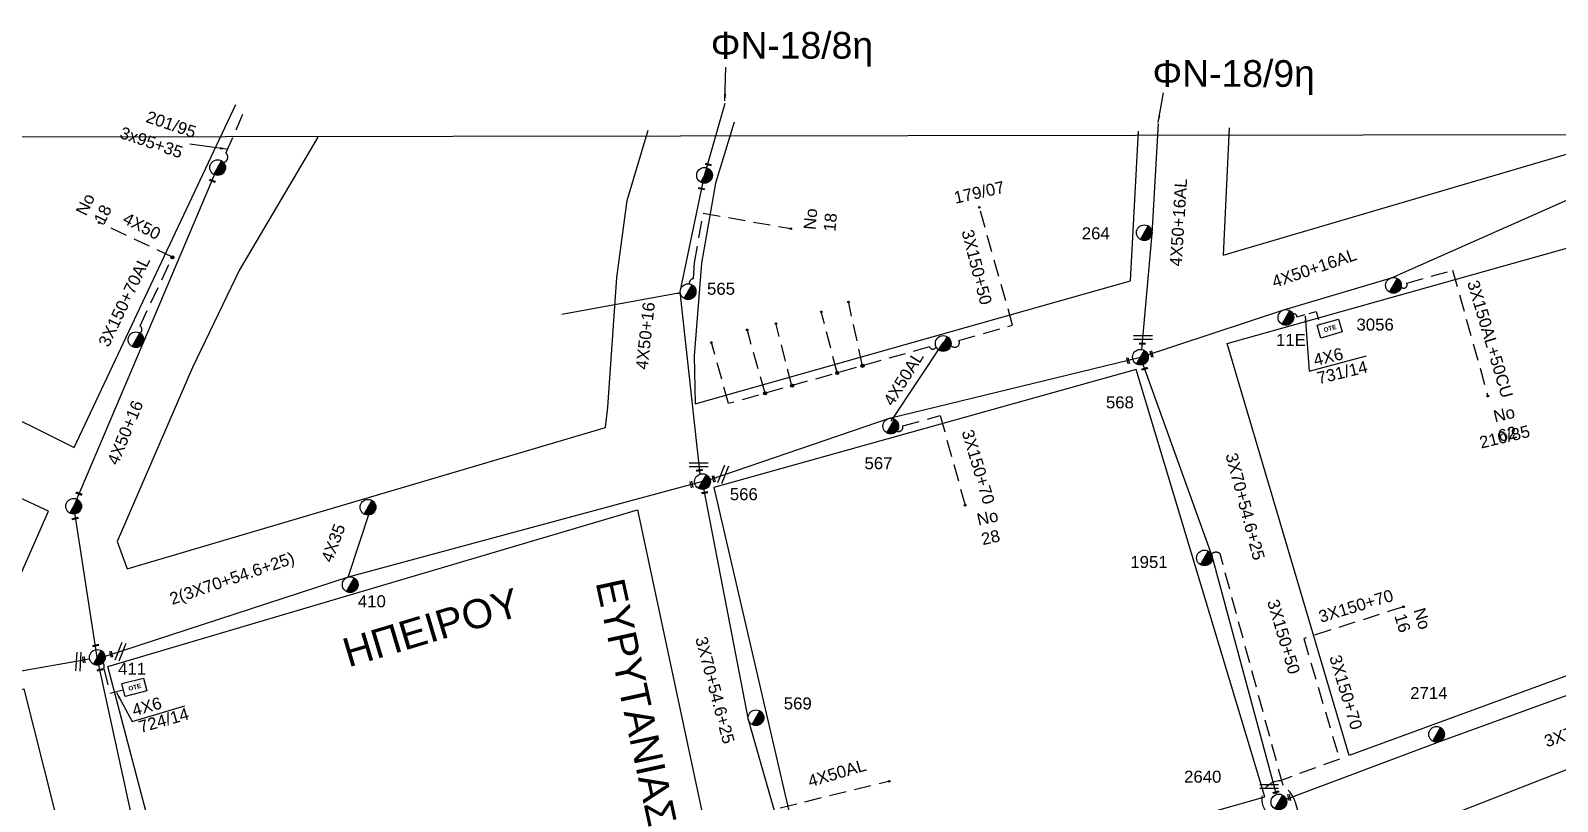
# Model space of a CAD drawing. Header units: millimetres. Extents: x 1421 to 13344, y 800 to 1949.
# Drawn here: x 12347.6 to 12576.5, y 1776.6 to 1892.2 of the extents above; entities that cross this region are included whole.
import ezdxf

# ---------------------------------------------------------------- set-up
doc = ezdxf.new("R2010")
doc.units = ezdxf.units.MM
doc.linetypes.add('DASHED', pattern=[19.05, 12.7, -6.35])
for name, color, linetype in [('Pillar OTE', 7, 'Continuous'), ('Άγνωστα', 7, 'Continuous'), ('Γυμνά εναέρια ΧΤ (3Φ)   4x35CU', 7, 'Continuous'), ('Γυμνά εναέρια ΧΤ (3Φ)   4x50CU', 7, 'Continuous'), ('Γυμνά εναέρια ΧΤ και ΦΟΠ (3Φ)   4x50+16AL', 7, 'Continuous'), ('Επιγραφές - Σχήματα', 7, 'Continuous'), ('Καλωδια Χ.Τ 3x95+35', 7, 'DASHED'), ('Καλώδια ΧΤ   3x150+50CU', 7, 'DASHED'), ('Καλώδια ΧΤ   3x150+70AL', 7, 'DASHED'), ('Καλώδια ΧΤ   3x150AL+50CU', 7, 'DASHED'), ('Μηχανική τομή', 7, 'Continuous'), ('Στύλος ΦΜ', 7, 'Continuous'), ('Στύλος ΦΜ @ 1', 7, 'Continuous'), ('Συνδέσεις', 7, 'Continuous'), ('Συνεστραμμένα ΧΤ   3x70+54.6+25 AL', 7, 'SYN_LINE'), ('Συνεστραμμένα ΧΤ   4x120+25 AL', 7, 'SYN_LINE'), ('Τομή', 7, 'Continuous'), ('Υπόβαθρο ΔΕΗ', 7, 'Continuous'), ('Υπόγεια καλώδια Παροχών ΧΤ   4x50AL', 7, 'DASHED'), ('Υπόγεια καλώδια Παροχών ΧΤ   4x6', 7, 'DASHED')]:
    doc.layers.add(name, color=color, linetype=linetype)
doc.styles.add('arial', font='ARIAL.TTF')
doc.styles.get("Standard").update_dxf_attribs({"font": 'ARIAL.TTF'})
doc.linetypes.add('SYN_LINE', pattern='A,0.5,-0.0001,["/\\/\\/\\/",Standard,S=0.1,R=0,X=0,Y=-0.05],-0.25', length=0.7501)
doc.dimstyles.new('ISO-25', dxfattribs={"dimtxt": 2.5, "dimasz": 2.5, "dimexe": 1.25, "dimexo": 0.625, "dimtad": 1, "dimtxsty": 'Standard', "dimcen": 2.5, "dimadec": 0, "dimazin": 0, "dimtfac": 1, "dimtmove": 0, "dimatfit": 3, "dimfxl": 1, "dimarcsym": 0})

# ---------------------------------------------------------------- blocks, each defined once
blk = doc.blocks.new('ΥΠΑΡΧΩΝ ΤΣΙΜΕΝΤΕΝΙΟΣ ΣΤΥΛΟΣ')
at = {"layer": 'Στύλος ΦΜ'}
blk.add_hatch(color=7, dxfattribs=at).paths.add_polyline_path([(-1.29, -2.28, 0.574793), (2.62, 0, 0.268822), (1.3, 2.27)])
at = {"layer": 'Στύλος ΦΜ', "color": 7}
blk.add_line((-1.29, -2.28), (1.3, 2.27), dxfattribs=at)
blk.add_circle((0, 0), 2.62, dxfattribs=at)
at = {"layer": 'Στύλος ΦΜ', "flags": 4}
for tag, p in [('ΑΡΙΘΜΟΣ', (-4.68, 8.05)), ('ΤΥΠΟΣ', (-4.91, 3.03))]:
    blk.add_attdef(tag, p, '', height=4, dxfattribs=at)
blk = doc.blocks.new('_ΣΥΝΔΕΣΗ')
at = {"layer": 'Συνδέσεις', "linetype": 'SYN_LINE', "ltscale": 40}
blk.add_hatch(color=256, dxfattribs=at).paths.add_polyline_path([(0.5, -0.01, 1), (-0.5, -0.01, 1)])
at = {"layer": 'Συνδέσεις'}
blk.add_circle((0, -0.01), 0.5, dxfattribs=at)
blk = doc.blocks.new('ΜΗΧΑΝΙΚΗ ΤΟΜΗ')
at = {"layer": 'Μηχανική τομή', "ltscale": 40}
for p, q in [((-1.89, 0.78), (1.89, 0.78)), ((1.89, 0), (-1.89, 0))]:
    blk.add_line(p, q, dxfattribs=at)
blk = doc.blocks.new('ΤΟΜΗ')
at = {"layer": 'Τομή', "ltscale": 40}
for p, q in [((-5.68, 0), (5.68, 0)), ((5.68, -2.33), (-5.68, -2.33))]:
    blk.add_line(p, q, dxfattribs=at)
blk = doc.blocks.new('PILLAR ΟΤΕ')
at = {"layer": 'Pillar OTE', "ltscale": 40}
blk.add_lwpolyline([(-3.31, 2.02), (3.39, 2.02), (3.39, -1.99), (-3.31, -1.99)], close=True, dxfattribs=at)
at = {"layer": 'Pillar OTE', "insert": (-1.81, 0.71), "char_height": 1.3575, "width": 109.961, "attachment_point": 1}
blk.add_mtext('{\\fArial|b1|i0|c161|p34;OTE}', dxfattribs=at)

msp = doc.modelspace()

# ---------------------------------------------------------------- linework, layer by layer
at = {"layer": 'Άγνωστα', "color": 6, "linetype": 'DASHED', "ltscale": 0.2}
msp.add_lwpolyline([(12446.34919, 1854.1661, -0.387386384), (12446.95614, 1854.96819), (12447.13713, 1857.33145), (12448.45107, 1864.7693), (12461.5569, 1862.45409)], format="xyb", dxfattribs=at)
at = {"layer": 'Άγνωστα', "color": 6}
msp.add_lwpolyline([(12427.2153, 1849.62753), (12444.49384, 1852.75795), (12444.86938, 1852.79026)], dxfattribs=at)
at = {"layer": 'Άγνωστα', "color": 133, "linetype": 'DASHED', "ltscale": 0.2}
for points in [[(12468.52774, 1840.8305), (12466.13699, 1849.9598)], [(12472.31605, 1841.90091), (12470.24193, 1851.32733)], [(12461.7099, 1838.90406), (12459.36984, 1848.10474)], [(12457.70662, 1837.7729), (12455.05369, 1847.16188)]]:
    msp.add_lwpolyline(points, dxfattribs=at)
at = {"layer": 'Γυμνά εναέρια ΧΤ (3Φ)   4x35CU', "color": 173}
msp.add_lwpolyline([(12395.21544, 1810.21067), (12398.56602, 1820.32236)], dxfattribs=at)
at = {"layer": 'Γυμνά εναέρια ΧΤ (3Φ)   4x50CU', "color": 133, "linetype": 'Continuous', "ltscale": 0.2}
msp.add_lwpolyline([(12476.60215, 1833.61482), (12484.51946, 1845.50453)], dxfattribs=at)
at = {"layer": 'Γυμνά εναέρια ΧΤ και ΦΟΠ (3Φ)   4x50+16AL', "color": 6, "linetype": 'Continuous', "ltscale": 0.2}
msp.add_lwpolyline([(12447.95291, 1825.65071), (12444.99285, 1852.96379), (12448.63608, 1870.44246), (12451.70108, 1881.26675)], dxfattribs=at)
at = {"layer": 'Γυμνά εναέρια ΧΤ και ΦΟΠ (3Φ)   4x50+16AL', "color": 173, "linetype": 'Continuous', "ltscale": 0.2}
msp.add_lwpolyline([(12514.18606, 1844.33464), (12515.71734, 1861.68071), (12516.65986, 1878.19985)], dxfattribs=at)
at = {"layer": 'Γυμνά εναέρια ΧΤ και ΦΟΠ (3Φ)   4x50+16AL', "color": 133, "linetype": 'Continuous', "ltscale": 0.2}
msp.add_lwpolyline([(12449.45675, 1824.85455), (12476.37756, 1834.01694), (12513.97737, 1843.17463), (12535.44684, 1850.27188), (12551.59, 1855.08976), (12594.6782, 1874.17381)], dxfattribs=at)
at = {"layer": 'Γυμνά εναέρια ΧΤ και ΦΟΠ (3Φ)   4x50+16AL', "color": 5, "linetype": 'Continuous', "ltscale": 20}
msp.add_lwpolyline([(12354.26306, 1821.29346), (12364.46441, 1845.30391), (12375.1864, 1870.52177)], dxfattribs=at)
at = {"layer": 'Καλωδια Χ.Τ 3x95+35', "color": 5, "linetype": 'DASHED', "ltscale": 0.2}
msp.add_lwpolyline([(12376.54274, 1872.37062, 0.589271662), (12376.89209, 1873.78403), (12379.82192, 1880.49121)], format="xyb", dxfattribs=at)
at = {"layer": 'Καλώδια ΧΤ   3x150+50CU', "color": 133, "linetype": 'DASHED', "ltscale": 0.2}
for points in [[(12485.55616, 1844.95081, 0.921521996), (12486.76254, 1845.68667), (12494.81986, 1847.96333), (12489.81955, 1865.65987)], [(12553.05675, 1853.72139, 0.905791748), (12553.89162, 1854.2774), (12560.76921, 1856.20512), (12566.05477, 1837.34763)], [(12483.34664, 1844.72943, -0.688840127), (12482.37186, 1844.74227), (12452.23935, 1836.22808), (12449.6542, 1845.37714)], [(12542.13422, 1738.10033), (12548.51915, 1740.00458), (12546.85945, 1746.17193), (12537.31341, 1776.08743, 0.169638958), (12535.34884, 1778.98294), (12525.92091, 1813.70244, 0.419485449), (12524.62072, 1813.63539)]]:
    msp.add_lwpolyline(points, format="xyb", dxfattribs=at)
at = {"layer": 'Καλώδια ΧΤ   3x150+70AL', "color": 5, "linetype": 'DASHED', "ltscale": 0.2}
msp.add_lwpolyline([(12363.98081, 1846.81979, 0.573905381), (12364.0115, 1847.86852), (12368.87904, 1858.18964)], format="xyb", dxfattribs=at)
at = {"layer": 'Καλώδια ΧΤ   3x150+70AL', "color": 133, "linetype": 'DASHED', "ltscale": 0.2}
msp.add_lwpolyline([(12477.43989, 1832.08354, 0.593643134), (12478.36555, 1832.87189), (12483.95067, 1834.42917), (12487.69817, 1820.98892)], format="xyb", dxfattribs=at)
at = {"layer": 'Καλώδια ΧΤ   3x150+70AL', "color": 62, "linetype": 'DASHED', "ltscale": 0.2}
msp.add_lwpolyline([(12553.39667, 1805.75896), (12538.45797, 1800.99774), (12543.80271, 1782.9305), (12534.93101, 1779.67677, 0.736697965), (12533.40327, 1774.53273)], format="xyb", dxfattribs=at)
at = {"layer": 'Συνεστραμμένα ΧΤ   3x70+54.6+25 AL', "color": 133, "linetype": 'SYN_LINE', "ltscale": 20}
msp.add_lwpolyline([(12534.39015, 1777.62677), (12524.71459, 1813.37487), (12513.97737, 1843.17463)], dxfattribs=at)
at = {"layer": 'Συνεστραμμένα ΧΤ   3x70+54.6+25 AL', "color": 173, "linetype": 'SYN_LINE', "ltscale": 20}
msp.add_lwpolyline([(12464.24107, 1757.32674), (12455.20895, 1788.82192), (12448.32603, 1824.53156), (12395.21186, 1810.2097), (12358.77109, 1798.33119)], dxfattribs=at)
at = {"layer": 'Συνεστραμμένα ΧΤ   3x70+54.6+25 AL', "color": 5, "linetype": 'SYN_LINE', "ltscale": 20}
msp.add_lwpolyline([(12284.87618, 1702.55973), (12311.05165, 1710.00399), (12341.34695, 1718.87622), (12375.24783, 1730.17658), (12365.01716, 1763.97255), (12357.60605, 1798.1733), (12354.06707, 1820.83218), (12354.06707, 1820.83218)], dxfattribs=at)
at = {"layer": 'Συνεστραμμένα ΧΤ   3x70+54.6+25 AL', "color": 1, "linetype": 'SYN_LINE', "ltscale": 20}
msp.add_lwpolyline([(12535.82071, 1776.93357), (12558.86006, 1785.57063), (12599.75662, 1800.45675), (12625.24938, 1812.25404)], dxfattribs=at)
at = {"layer": 'Συνεστραμμένα ΧΤ   4x120+25 AL', "color": 6, "linetype": 'SYN_LINE', "ltscale": 20}
msp.add_lwpolyline([(12263.86975, 1770.57048), (12297.89356, 1782.21238), (12326.06618, 1790.27055), (12344.50383, 1795.86611), (12356.44389, 1797.97019)], dxfattribs=at)
at = {"layer": 'Υπόβαθρο ΔΕΗ'}
for points in [[(12283.96676, 1876.85313), (12271.81354, 1850.14036), (12265.88849, 1824.0347), (12263.73577, 1804.85424), (12262.70315, 1783.41727), (12343.09158, 1806.94297), (12345.7282, 1809.74135), (12350.28736, 1820.11181), (12335.39732, 1827.01265), (12339.95648, 1836.6698), (12354.12832, 1829.64642), (12378.37338, 1881.0556)], [(12390.67566, 1876.15912), (12378.91653, 1856.28574), (12371.9, 1841.63223), (12360.55901, 1815.54187), (12362.09526, 1811.42963), (12433.77769, 1832.64606), (12434.1211, 1835.66484), (12435.49913, 1855.12594), (12437.01015, 1866.65218), (12440.16956, 1877.2179)], [(12453.09137, 1878.42238), (12450.28592, 1869.2577), (12448.15908, 1857.26028), (12447.09755, 1843.39966), (12447.24919, 1836.20425), (12512.48279, 1854.63653), (12513.69595, 1877.05591)], [(12527.27123, 1877.57576), (12526.35684, 1858.47067), (12588.88538, 1876.88334)], [(12852.13968, 1876.87501), (10837.93673, 1874.16224)], [(12526.98008, 1845.2507), (12596.91213, 1864.85196), (12614.10964, 1808.71589), (12545.25805, 1783.46425), (12526.98008, 1845.2507)], [(12539.26145, 1841.07365), (12547.88524, 1843.40108)], [(12465.22585, 1758.11686), (12532.61013, 1777.28002), (12513.34934, 1841.32893), (12450.0051, 1823.66685), (12465.22585, 1758.11686)], [(12359.17527, 1796.79157), (12438.5758, 1820.2768), (12452.62004, 1754.48463), (12376.35252, 1731.47703), (12359.17527, 1796.79157)], [(12549.13727, 1770.12488), (12617.72444, 1796.93755), (12635.90704, 1737.76132), (12566.80028, 1711.05991), (12549.13727, 1770.12488)], [(12264.64563, 1769.65179), (12346.58628, 1793.46529), (12363.05806, 1728.03209), (12284.78405, 1704.64559), (12264.64563, 1769.65179)], [(12362.81474, 1788.58004), (12370.71834, 1790.90579)]]:
    msp.add_lwpolyline(points, dxfattribs=at)
at = {"layer": 'Υπόγεια καλώδια Παροχών ΧΤ   4x50AL', "color": 5, "linetype": 'DASHED', "ltscale": 0.2}
msp.add_lwpolyline([(12368.87904, 1858.18964), (12357.82489, 1863.40288)], dxfattribs=at)
at = {"layer": 'Υπόγεια καλώδια Παροχών ΧΤ   4x50AL', "color": 62, "ltscale": 0.2}
msp.add_lwpolyline([(12459.98533, 1775.63514), (12459.98533, 1775.63514), (12476.18362, 1779.60331)], dxfattribs=at)
at = {"layer": 'Υπόγεια καλώδια Παροχών ΧΤ   4x6', "color": 133, "linetype": 'DASHED', "ltscale": 0.1}
msp.add_lwpolyline([(12536.84575, 1849.64032, -0.536361853), (12537.44023, 1849.22111), (12540.32891, 1850.03078), (12540.87528, 1848.08148)], format="xyb", dxfattribs=at)
at = {"layer": 'Υπόγεια καλώδια Παροχών ΧΤ   4x6', "color": 5, "linetype": 'DASHED', "ltscale": 0.2}
msp.add_lwpolyline([(12358.06738, 1797.5352, -0.545110623), (12358.5591, 1796.52839), (12359.54238, 1792.7896), (12361.49433, 1793.30295)], format="xyb", dxfattribs=at)

# ---------------------------------------------------------------- block references
at = {"layer": 'Pillar OTE'}
for p, xscale, yscale, zscale, rotation in [((12542.32163, 1847.46402), 0.5, 0.5, 0.5, 15.86103877324581), ((12363.15569, 1793.68569), 0.4999999999999999, 0.4999999999999999, 0.4999999999999999, 14.34758664022462)]:
    msp.add_blockref('PILLAR ΟΤΕ', p, dxfattribs=dict(at, xscale=xscale, yscale=yscale, zscale=zscale, rotation=rotation))
at = {"layer": 'Μηχανική τομή'}
for p, xscale, yscale, zscale, rotation in [((12449.18199, 1871.9639), 0.25, 0.25, 0.25, 348.1101648311829), ((12374.82575, 1869.53261), 0.2499999999999998, 0.2499999999999998, 0.2499999999999998, 338.6874399662124), ((12448.15912, 1868.35153), 0.25, 0.25, 0.25, 348.1101648311829), ((12514.25288, 1845.09151), 0.25, 0.25, 0.25, 357.1686760814569), ((12512.2116, 1842.69093), 0.249999999999919, 0.249999999999919, 0.249999999999919, 103.0082125679668), ((12515.74888, 1843.65985), 0.249999999999919, 0.249999999999919, 0.249999999999919, 103.0082125679668), ((12514.63311, 1841.35471), 0.25, 0.25, 0.25, 17.06334341643195), ((12446.76213, 1824.10986), 0.2499999999999189, 0.2499999999999189, 0.2499999999999189, 103.0082125679668), ((12447.87887, 1826.12616), 0.25, 0.25, 0.25, 9.422169304062386), ((12450.10212, 1824.96302), 0.249999999999919, 0.249999999999919, 0.249999999999919, 103.0082125679668), ((12354.83011, 1822.62809), 0.2499999999999998, 0.2499999999999998, 0.2499999999999998, 338.6874399662124), ((12448.6838, 1822.77255), 0.25, 0.25, 0.25, 9.422169304062386), ((12354.30703, 1818.8827), 0.2499999999999999, 0.2499999999999999, 0.2499999999999999, 12.26111280826429), ((12357.39553, 1799.88226), 0.2499999999999999, 0.2499999999999999, 0.2499999999999999, 12.26111280826429), ((12359.79968, 1798.66647), 0.2499999999999189, 0.2499999999999189, 0.2499999999999189, 103.0082125679668), ((12355.67709, 1797.83507), 0.249999999999919, 0.249999999999919, 0.249999999999919, 96.22713660234028), ((12358.03253, 1796.20516), 0.2499999999999999, 0.2499999999999999, 0.2499999999999999, 12.26111280826429), ((12534.33433, 1777.8579), 0.25, 0.25, 0.25, 17.06334341643195), ((12536.36823, 1777.20422), 0.249999999999919, 0.249999999999919, 0.249999999999919, 103.0082125679668)]:
    msp.add_blockref('ΜΗΧΑΝΙΚΗ ΤΟΜΗ', p, dxfattribs=dict(at, xscale=xscale, yscale=yscale, zscale=zscale, rotation=rotation))
at = {"layer": 'Στύλος ΦΜ @ 1', "ltscale": 40, "xscale": 0.4499999999998181, "yscale": 0.4499999999998181, "zscale": 0.4499999999998181}
for p in [(12375.64723, 1871.60564), (12448.63382, 1870.44375), (12363.39525, 1845.7979), (12484.41223, 1845.23109), (12354.06481, 1820.83347), (12398.18271, 1820.69168)]:
    msp.add_blockref('ΥΠΑΡΧΩΝ ΤΣΙΜΕΝΤΕΝΙΟΣ ΣΤΥΛΟΣ', p, dxfattribs=at)
at = {"layer": 'Στύλος ΦΜ @ 1', "ltscale": 40}
ref = msp.add_blockref('ΥΠΑΡΧΩΝ ΤΣΙΜΕΝΤΕΝΙΟΣ ΣΤΥΛΟΣ', (12514.55079, 1861.84289), dxfattribs=dict(at, xscale=0.4499999999998181, yscale=0.4499999999998181, zscale=0.4499999999998181))
ref.add_attrib('ΤΥΠΟΣ', '264', (12505.18109, 1860.85728), dxfattribs={"layer": 'Στύλος ΦΜ', "height": 1.8, "flags": 4})
ref = msp.add_blockref('ΥΠΑΡΧΩΝ ΤΣΙΜΕΝΤΕΝΙΟΣ ΣΤΥΛΟΣ', (12446.17, 1853.00204), dxfattribs=dict(at, xscale=0.4499999999998181, yscale=0.4499999999998181, zscale=0.4499999999998181))
ref.add_attrib('ΤΥΠΟΣ', '565', (12449.00414, 1852.54266), dxfattribs={"layer": 'Στύλος ΦΜ', "height": 1.8, "flags": 4})
ref = msp.add_blockref('ΥΠΑΡΧΩΝ ΤΣΙΜΕΝΤΕΝΙΟΣ ΣΤΥΛΟΣ', (12551.90221, 1853.95412), dxfattribs=dict(at, xscale=0.4499999999998181, yscale=0.4499999999998181, zscale=0.4499999999998181))
ref.add_attrib('ΤΥΠΟΣ', '3056', (12546.36081, 1847.17265), dxfattribs={"layer": 'Στύλος ΦΜ', "height": 1.8, "flags": 4})
ref = msp.add_blockref('ΥΠΑΡΧΩΝ ΤΣΙΜΕΝΤΕΝΙΟΣ ΣΤΥΛΟΣ', (12535.77868, 1849.14182), dxfattribs=dict(at, xscale=0.4499999999998181, yscale=0.4499999999998181, zscale=0.4499999999998181))
ref.add_attrib('ΑΡΙΘΜΟΣ', '11Ε', (12534.29092, 1844.87327), dxfattribs={"layer": 'Στύλος ΦΜ', "height": 1.8, "flags": 4})
ref = msp.add_blockref('ΥΠΑΡΧΩΝ ΤΣΙΜΕΝΤΕΝΙΟΣ ΣΤΥΛΟΣ', (12513.97511, 1843.17592), dxfattribs=dict(at, xscale=0.4499999999998181, yscale=0.4499999999998181, zscale=0.4499999999998181))
ref.add_attrib('ΤΥΠΟΣ', '568', (12508.79855, 1835.51319), dxfattribs={"layer": 'Στύλος ΦΜ', "height": 1.8, "flags": 4})
ref = msp.add_blockref('ΥΠΑΡΧΩΝ ΤΣΙΜΕΝΤΕΝΙΟΣ ΣΤΥΛΟΣ', (12476.54684, 1832.8514), dxfattribs=dict(at, xscale=0.4499999999998181, yscale=0.4499999999998181, zscale=0.4499999999998181))
ref.add_attrib('ΤΥΠΟΣ', '567', (12472.61332, 1826.38577), dxfattribs={"layer": 'Στύλος ΦΜ', "height": 1.8, "flags": 4})
ref = msp.add_blockref('ΥΠΑΡΧΩΝ ΤΣΙΜΕΝΤΕΝΙΟΣ ΣΤΥΛΟΣ', (12448.32376, 1824.53285), dxfattribs=dict(at, xscale=0.4499999999998181, yscale=0.4499999999998181, zscale=0.4499999999998181))
ref.add_attrib('ΤΥΠΟΣ', '566', (12452.42669, 1821.74694), dxfattribs={"layer": 'Στύλος ΦΜ', "height": 1.8, "flags": 4})
ref = msp.add_blockref('ΥΠΑΡΧΩΝ ΤΣΙΜΕΝΤΕΝΙΟΣ ΣΤΥΛΟΣ', (12523.5735, 1813.08323), dxfattribs=dict(at, xscale=0.4499999999998181, yscale=0.4499999999998181, zscale=0.4499999999998181))
ref.add_attrib('ΤΥΠΟΣ', '1951', (12512.45786, 1811.57673), dxfattribs={"layer": 'Στύλος ΦΜ', "height": 1.8, "flags": 4})
ref = msp.add_blockref('ΥΠΑΡΧΩΝ ΤΣΙΜΕΝΤΕΝΙΟΣ ΣΤΥΛΟΣ', (12395.52027, 1809.07303), dxfattribs=dict(at, xscale=0.4499999999998181, yscale=0.4499999999998181, zscale=0.4499999999998181))
ref.add_attrib('ΤΥΠΟΣ', '410', (12396.66379, 1805.6893), dxfattribs={"layer": 'Στύλος ΦΜ', "height": 1.8, "flags": 4})
ref = msp.add_blockref('ΥΠΑΡΧΩΝ ΤΣΙΜΕΝΤΕΝΙΟΣ ΣΤΥΛΟΣ', (12357.60378, 1798.17459), dxfattribs=dict(at, xscale=0.4499999999998181, yscale=0.4499999999998181, zscale=0.4499999999998181))
ref.add_attrib('ΤΥΠΟΣ', '411', (12360.71365, 1795.56643), dxfattribs={"layer": 'Στύλος ΦΜ', "height": 1.8, "flags": 4})
ref = msp.add_blockref('ΥΠΑΡΧΩΝ ΤΣΙΜΕΝΤΕΝΙΟΣ ΣΤΥΛΟΣ', (12558.37409, 1786.64346), dxfattribs=dict(at, xscale=0.4499999999998181, yscale=0.4499999999998181, zscale=0.4499999999998181))
ref.add_attrib('ΤΥΠΟΣ', '2714', (12554.41218, 1791.93039), dxfattribs={"layer": 'Στύλος ΦΜ', "height": 1.8, "flags": 4})
ref = msp.add_blockref('ΥΠΑΡΧΩΝ ΤΣΙΜΕΝΤΕΝΙΟΣ ΣΤΥΛΟΣ', (12456.34648, 1789.12716), dxfattribs=dict(at, xscale=0.4499999999998181, yscale=0.4499999999998181, zscale=0.4499999999998181))
ref.add_attrib('ΤΥΠΟΣ', '569', (12460.50989, 1790.37457), dxfattribs={"layer": 'Στύλος ΦΜ', "height": 1.8, "flags": 4})
ref = msp.add_blockref('ΥΠΑΡΧΩΝ ΤΣΙΜΕΝΤΕΝΙΟΣ ΣΤΥΛΟΣ', (12534.72643, 1776.49803), dxfattribs=dict(at, xscale=0.4499999999998181, yscale=0.4499999999998181, zscale=0.4499999999998181))
ref.add_attrib('ΤΥΠΟΣ', '2640', (12520.51509, 1779.39227), dxfattribs={"layer": 'Στύλος ΦΜ', "height": 1.8, "flags": 4})
at = {"layer": 'Συνδέσεις'}
for p, xscale, yscale, zscale in [((12489.81955, 1865.65987), 0.25, 0.25, 0.25), ((12357.8892, 1863.37255), 0.25, 0.25, 0.25), ((12461.5569, 1862.45409), 0.25, 0.25, 0.25), ((12368.86013, 1858.14954), 0.4777242751394019, 0.4777242751394019, 0.4777242751394019), ((12466.12922, 1849.97977), 0.25, 0.25, 0.25), ((12470.20725, 1851.45008), 0.25, 0.25, 0.25), ((12455.019, 1847.28462), 0.25, 0.25, 0.25), ((12459.33515, 1848.22749), 0.25, 0.25, 0.25), ((12449.6542, 1845.37714), 0.25, 0.25, 0.25), ((12468.5283, 1840.82835), 0.4777242751394019, 0.4777242751394019, 0.4777242751394019), ((12472.31605, 1841.90091), 0.4777242751394019, 0.4777242751394019, 0.4777242751394019), ((12461.75873, 1838.92214), 0.4777242751394019, 0.4777242751394019, 0.4777242751394019), ((12457.70662, 1837.7729), 0.4777242751394019, 0.4777242751394019, 0.4777242751394019), ((12566.05477, 1837.34763), 0.25, 0.25, 0.25), ((12487.69817, 1820.98892), 0.25, 0.25, 0.25), ((12553.39667, 1805.75896), 0.25, 0.25, 0.25), ((12476.3094, 1779.6085), 0.25, 0.25, 0.25)]:
    msp.add_blockref('_ΣΥΝΔΕΣΗ', p, dxfattribs=dict(at, xscale=xscale, yscale=yscale, zscale=zscale))
at = {"layer": 'Τομή', "xscale": 0.25, "yscale": 0.25, "zscale": 0.25}
for p in [(12514.37645, 1846.43594), (12447.76906, 1827.3471), (12533.26994, 1779.1072)]:
    msp.add_blockref('ΤΟΜΗ', p, dxfattribs=at)
at = {"layer": 'Τομή'}
for p, xscale, yscale, zscale, rotation in [((12451.70689, 1825.51088), 0.2499999999998873, 0.2499999999998873, 0.2499999999998873, 248.1909067709115), ((12361.34185, 1798.92934), 0.2499999999998873, 0.2499999999998873, 0.2499999999998873, 248.1909067709115), ((12355.05439, 1797.52752), 0.2500000000000557, 0.2500000000000557, 0.2500000000000557, 266.3054486218056)]:
    msp.add_blockref('ΤΟΜΗ', p, dxfattribs=dict(at, xscale=xscale, yscale=yscale, zscale=zscale, rotation=rotation))

# ---------------------------------------------------------------- texts
at = {"ltscale": 40, "char_height": 4, "width": 67.4273804, "attachment_point": 1, "style": 'arial'}
for s, insert, rotation in [('{\\H1.083x;HΠEIPOY}', (12393.99049, 1800.81087), 16.7331233), ('{\\H1.083x;EYPYTANIAΣ}', (12436.51333, 1810.3367), 282.2564646)]:
    msp.add_mtext(s, dxfattribs=dict(at, insert=insert, rotation=rotation))
at = {"layer": 'Άγνωστα', "color": 7, "char_height": 1.8, "attachment_point": 1}
for s, gutter_width, insert, rotation in [('201/95', 12.5, (12365.33385, 1880.17427), 341.2848112), ('3x95+35', 12.5, (12361.41109, 1877.78788), 341.2848112), ('179/07', 1.83039, (12485.84548, 1867.94055), 12.6341105), ('4X50', 12.5, (12362.08052, 1864.97926), 333.0144379), ('3X150+50', 12.5, (12488.88784, 1862.5012), 284.3995949), ('4X50+16', 12.5, (12438.29599, 1841.45978), 83.6336914), ('4Χ6', 1.78648, (12539.74158, 1843.59083), 13.5948033), ('731/14', 1.78648, (12540.26535, 1840.87849), 13.5948033), ('4X50+16', 12.5, (12359.00686, 1827.54598), 67.5493305), ('3X150+70', 12.5, (12488.88418, 1832.52527), 286.6108582), ('210/85', 1.78648, (12564.61672, 1831.2194), 13.5948033), ('3X70+54.6+25', 12.5, (12528.44878, 1829.01231), 284.8225658), ('4X35', 12.5, (12391.089, 1812.90022), 69.4171523), ('2(3X70+54.6+25)', 12.5, (12368.2389, 1807.73607), 18.8177806), ('3X150+70', 12.5, (12540.49519, 1805.06843), 16.8703485), ('3X150+50', 12.5, (12534.67081, 1807.0631), 286.6108582), ('3X70+54.6+25', 12.5, (12448.96874, 1801.47885), 284.8225658), ('3X150+70', 12.5, (12543.99622, 1798.73942), 286.6108582), ('4Χ6', 1.44412, (12362.62802, 1791.06951), 15.8460991), ('724/14', 1.44412, (12363.60322, 1788.56344), 15.8460991), ('3X70+54,6+25', 12.5, (12574.30615, 1786.38441), 18.8177806)]:
    msp.add_mtext_dynamic_manual_height_columns(s, width=1.8, gutter_width=gutter_width, heights=[0.04535], dxfattribs=dict(at, insert=insert, rotation=rotation))
at = {"layer": 'Άγνωστα', "color": 7}
note = msp.add_mtext_dynamic_manual_height_columns('No ', width=1.8, gutter_width=1.3635, heights=[0.04535, 0], dxfattribs=dict(at, insert=(12352.91573, 1862.18635), char_height=1.8, attachment_point=1, rotation=64.2423765))
for column, words in zip(note.columns.linked_columns, ['18']):
    column.text = words
note = msp.add_mtext_dynamic_manual_height_columns('No ', width=1.8, gutter_width=1.6107, heights=[0.04535, 0], dxfattribs=dict(at, insert=(12463.13375, 1858.98719), char_height=1.8, attachment_point=1, rotation=84.5481128))
for column, words in zip(note.columns.linked_columns, ['18']):
    column.text = words
note = msp.add_mtext_dynamic_manual_height_columns('No ', width=1.8, gutter_width=1.78648, heights=[0.04535, 0], dxfattribs=dict(at, insert=(12563.22451, 1834.29514), char_height=1.8, attachment_point=1, rotation=13.5948033))
for column, words in zip(note.columns.linked_columns, ['62']):
    column.text = words
note = msp.add_mtext_dynamic_manual_height_columns('No ', width=1.8, gutter_width=1.83039, heights=[0.04535, 0], dxfattribs=dict(at, insert=(12485.74626, 1818.88294), char_height=1.8, attachment_point=1, rotation=12.6341105))
for column, words in zip(note.columns.linked_columns, ['28']):
    column.text = words
note = msp.add_mtext_dynamic_manual_height_columns('No ', width=1.8, gutter_width=1.6107, heights=[0.04535, 0], dxfattribs=dict(at, insert=(12555.64231, 1809.06001), char_height=1.8, attachment_point=1, rotation=286.6108582))
for column, words in zip(note.columns.linked_columns, ['16']):
    column.text = words
at = {"layer": 'Γυμνά εναέρια ΧΤ και ΦΟΠ (3Φ)   4x50+16AL', "color": 7, "char_height": 1.8, "attachment_point": 1}
for insert, rotation in [((12518.35937, 1856.85729), 86.4336391), ((12533.47514, 1855.26401), 18.8177806)]:
    msp.add_mtext_dynamic_manual_height_columns('4X50+16AL', width=1.8, gutter_width=12.5, heights=[0.04535], dxfattribs=dict(at, insert=insert, rotation=rotation))
at = {"layer": 'Επιγραφές - Σχήματα', "ltscale": 0.2, "char_height": 4, "width": 19.6718533, "attachment_point": 1}
for s, insert in [('ΦΝ-18/8η', (12449.55745, 1891.93945)), ('ΦΝ-18/9η', (12515.78218, 1887.71322))]:
    msp.add_mtext(s, dxfattribs=dict(at, insert=insert))
at = {"layer": 'Καλώδια ΧΤ   3x150+70AL', "color": 7, "insert": (12357.67203, 1845.34858), "char_height": 1.8, "attachment_point": 1, "rotation": 64.485454}
msp.add_mtext_dynamic_manual_height_columns('3X150+70AL', width=1.8, gutter_width=12.5, heights=[0.04535], dxfattribs=at)
at = {"layer": 'Καλώδια ΧΤ   3x150AL+50CU', "color": 7, "insert": (12564.65557, 1854.89635), "char_height": 1.8, "attachment_point": 1, "rotation": 286.6108582}
msp.add_mtext_dynamic_manual_height_columns('3X150AL+50CU', width=1.8, gutter_width=12.5, heights=[0.04535], dxfattribs=at)
at = {"layer": 'Υπόγεια καλώδια Παροχών ΧΤ   4x50AL', "color": 7, "char_height": 1.8, "attachment_point": 1}
for insert, rotation in [((12475.31482, 1836.67536), 58.0248873), ((12463.93154, 1780.41786), 16.6108582)]:
    msp.add_mtext_dynamic_manual_height_columns('4X50AL', width=1.8, gutter_width=12.5, heights=[0.04535], dxfattribs=dict(at, insert=insert, rotation=rotation))

# ---------------------------------------------------------------- leaders
at = {"layer": 'Επιγραφές - Σχήματα', "ltscale": 40}
for points in [[(12451.69706, 1881.62637), (12451.80986, 1886.66935)], [(12516.63769, 1878.37106), (12517.40799, 1882.82169)], [(12376.98057, 1874.38076), (12371.48696, 1875.13564)], [(12538.67066, 1849.34618), (12539.26145, 1841.07365)], [(12360.49874, 1792.9057), (12362.81474, 1788.58004)]]:
    msp.add_leader(points, dimstyle='ISO-25', override={"dimasz": 1, "dimtad": 0}, dxfattribs=at)

doc.saveas('drawing.dxf')
